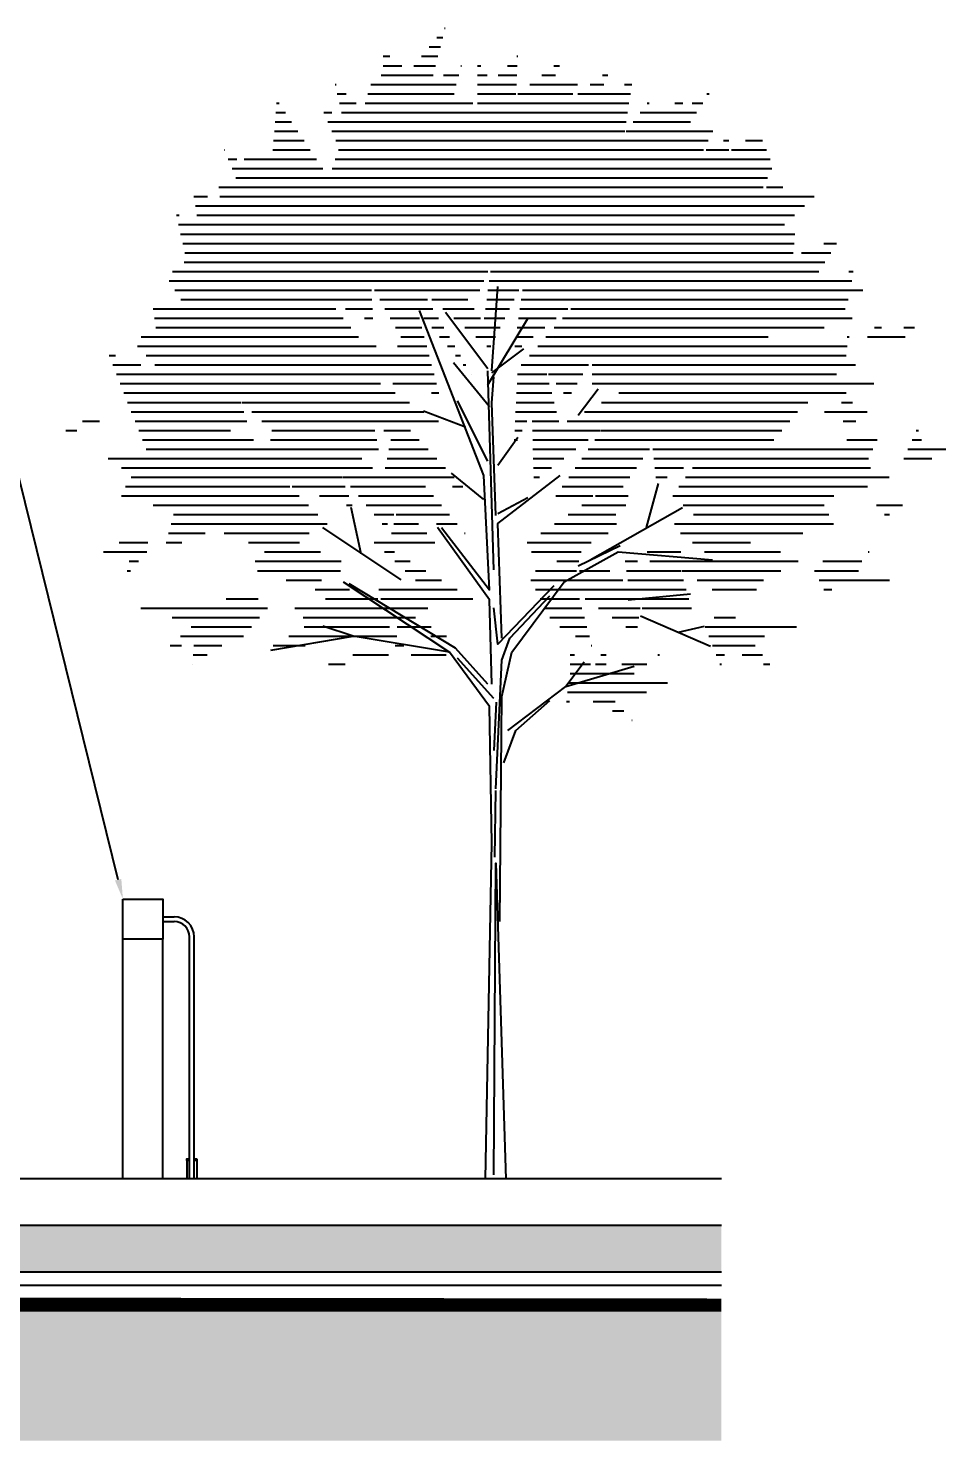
# Model space of a CAD drawing. Header units: metres. Extents: x 2304 to 3408, y 318 to 588.
# Drawn here: x 2814.47 to 2821.36, y 361.83 to 372.44 of the extents above; entities that cross this region are included whole.
import ezdxf
from ezdxf import colors
from ezdxf.entities.mleader import LeaderData, LeaderLine
from ezdxf.math import Vec2, Vec3

# ---------------------------------------------------------------- set-up
doc = ezdxf.new("R2010")
doc.units = ezdxf.units.M
doc.header["$LTSCALE"] = 5.5
doc.header["$MEASUREMENT"] = 0
for name, color, linetype in [('HACHURA', 251, 'Continuous'), ('Layout-int', 1, 'Continuous'), ('PENA 0.15', 7, 'Continuous'), ('PENA 01', 1, 'Continuous'), ('PENA 02', 2, 'Continuous'), ('PENA 06', 6, 'Continuous'), ('TXT ESPECIFICAÇÕES', 7, 'Continuous'), ('VEGETACAO', 84, 'Continuous')]:
    doc.layers.add(name, color=color, linetype=linetype)
doc.layers.add('PENA 05', color=5, linetype='Continuous', lineweight=25)
doc.styles.get("Standard").update_dxf_attribs({"font": 'arial.ttf'})

# ---------------------------------------------------------------- blocks, each defined once
blk = doc.blocks.new('Arv017')
for points in [[(-14, 5370.8), (26.4, 5934.3)], [(-349.2, 4324.2), (-27.6, 3908), (-67.6, 4672.8), (-496.9, 5773.4)], [(-40.8, 5384), (-322.4, 5759.8)], [(-40.8, 5276.7), (227.3, 5719.4)], [(-14, 5357.2), (200.4, 5518.5)], [(-27.6, 5129.1), (-268.8, 5424.4)], [(-0.8, 4042.5), (-40.8, 5370.8)], [(12.8, 4404.7), (-14, 5155.9), (-0.8, 5330.4)], [(562.9, 5075.4), (696.9, 5249.9)], [(-188.4, 4995), (-470.1, 5102.3)], [(-40.8, 4766.9), (-242, 5169.5)], [(26.4, 4740), (160.4, 4927.8)], [(-67.6, 4511.9), (-282.4, 4686.4)], [(53.2, 3586.2), (26.4, 4351), (442.1, 4672.8)], [(1019, 4324.2), (1099.4, 4619.2)], [(-885.7, 4149.7), (-952.9, 4458.3)], [(26.4, 4417.9), (227.3, 4525.5)], [(643.3, 4109.3), (1260.2, 4458.3)], [(-617.7, 3975.2), (-1140.6, 4324.2)], [(-14, 3277.6), (-27.6, 3841.1), (-376, 4324.2)], [(39.6, 1694.3), (53.2, 3197.2), (120, 3492.2), (468.9, 3962), (830.9, 4162.9), (1461.4, 4109.3)], [(562.9, 4069.3), (844.5, 4203.3)], [(-1006.5, 3962), (-295.6, 3492.2), (-939.3, 3599.4)], [(-40.8, 3277.6), (-255.6, 3519), (-966.1, 3948.4)], [(401.7, 3935.2), (26.4, 3545.8), (-0.8, 3787.5)], [(12.8, 2579.6), (53.2, 3438.5), (106.8, 3586.2), (374.9, 3868)], [(898.1, 3841.1), (1313.8, 3881.2)], [(978.6, 3733.9), (1447.8, 3532.6)], [(-1489.4, 3505.8), (-939.3, 3599.4), (-1140.6, 3666.6)], [(1233.4, 3626.2), (1407.8, 3666.6)], [(-54.4, -23.4), (-14, 2217.4), (-27.6, 3129.9), (-295.6, 3492.2)], [(-0.8, 3183.6), (-242, 3452.1)], [(602.9, 3425.3), (482.1, 3264), (938.2, 3398.1)], [(93.2, 2969.1), (482.1, 3264)], [(1.9, 2836.5), (18.3, 3158.3)], [(66.4, 2754.1), (146.8, 2969.1), (374.9, 3170.4)], [(7.4, 2122.6), (12.8, 2568)], [(-0.8, 3.4), (12.8, 2083.4), (80, -23.4)]]:
    blk.add_lwpolyline(points)
at = {"layer": 'Layout-int', "color": 0}
for points in [[(-328.7, 7657.7), (-324.4, 7657.7)], [(-379.8, 7595.2), (-340.6, 7595.2)], [(-738.1, 7470.3), (-694.4, 7470.3)], [(-481.9, 7470.3), (-373, 7470.3)], [(-430.8, 7532.8), (-356.8, 7532.8)], [(153.6, 7470.3), (160.1, 7470.3)], [(-738.1, 7407.9), (-613.4, 7407.9)], [(-533, 7407.9), (-389.2, 7407.9)], [(-219.8, 7407.9), (-215.9, 7407.9)], [(-108, 7407.9), (-87.6, 7407.9)], [(91.2, 7407.9), (156.9, 7407.9)], [(401, 7407.9), (437.7, 7407.9)], [(-1058.7, 7283), (-1053.2, 7283)], [(-820.9, 7283), (-251.5, 7283)], [(-751.6, 7345.5), (-405.4, 7345.5)], [(-336.5, 7345.5), (-233.7, 7345.5)], [(-108, 7345.5), (-43.9, 7345.5)], [(-108, 7283), (150.6, 7283)], [(28.8, 7345.5), (153.8, 7345.5)], [(241.4, 7283), (559.7, 7283)], [(321.2, 7345.5), (411.7, 7345.5)], [(643.5, 7283), (735.5, 7283)], [(726.7, 7345.5), (761.5, 7345.5)], [(872.5, 7283), (921.9, 7283)], [(-1044.9, 7220.6), (-986.1, 7220.6)], [(-840.1, 7220.6), (-265.5, 7220.6)], [(-108, 7220.6), (147.4, 7220.6)], [(161.6, 7220.6), (528.5, 7220.6)], [(560.4, 7220.6), (912.3, 7220.6)], [(1423.4, 7220.6), (1437.7, 7220.6)], [(-1455.6, 7095.7), (-1391.4, 7095.7)], [(-1450.9, 7158.2), (-1433, 7158.2)], [(-1134.4, 7095.7), (-1081.8, 7095.7)], [(-1031, 7158.2), (-918.9, 7158.2)], [(-1017.2, 7095.7), (893.1, 7095.7)], [(-859.2, 7158.2), (-140.7, 7158.2)], [(-108, 7158.2), (902.7, 7158.2)], [(977.5, 7095.7), (1354.6, 7095.7)], [(1024.3, 7158.2), (1036.4, 7158.2)], [(1209.6, 7158.2), (1261.7, 7158.2)], [(1323.6, 7158.2), (1396.1, 7158.2)], [(-1460.4, 7033.3), (-1349.9, 7033.3)], [(-1107.6, 7033.3), (883.5, 7033.3)], [(930.7, 7033.3), (1313.1, 7033.3)], [(-1470, 6908.4), (-1266.7, 6908.4)], [(-1465.2, 6970.8), (-1308.3, 6970.8)], [(-1080.9, 6970.8), (873.9, 6970.8)], [(-1054.1, 6908.4), (1431.8, 6908.4)], [(883.9, 6970.8), (1463, 6970.8)], [(1533.7, 6908.4), (1568.6, 6908.4)], [(1681.5, 6908.4), (1794.1, 6908.4)], [(-1797.5, 6846), (-1796.8, 6846)], [(-1474.8, 6846), (-1225.2, 6846)], [(-1038, 6846), (1400.6, 6846)], [(1417.9, 6846), (1568.6, 6846)], [(1587.8, 6846), (1819.9, 6846)], [(-1772.6, 6783.5), (-1716.5, 6783.5)], [(-1747.6, 6721.1), (-1142.1, 6721.1)], [(-1666.8, 6783.5), (-1183.6, 6783.5)], [(-1079.7, 6721.1), (1855.6, 6721.1)], [(-1058.9, 6783.5), (1845.6, 6783.5)], [(-1722.7, 6658.7), (1827.1, 6658.7)], [(-2003, 6533.8), (-1911.2, 6533.8)], [(-1835, 6596.2), (1798.7, 6596.2)], [(-1829.2, 6533.8), (2140, 6533.8)], [(1820.6, 6596.2), (1930.8, 6596.2)], [(-1992.5, 6471.3), (2074, 6471.3)], [(-2118, 6408.9), (-2101.3, 6408.9)], [(-2104.5, 6346.5), (1942, 6346.5)], [(-1982.1, 6408.9), (2008, 6408.9)], [(-2090.9, 6284), (2009.5, 6284)], [(-2077.3, 6221.6), (2004.6, 6221.6)], [(-2063.7, 6159.2), (1999.7, 6159.2)], [(2054.4, 6159.2), (2249.6, 6159.2)], [(2204.4, 6221.6), (2289.3, 6221.6)], [(-2067.7, 6096.7), (2209.8, 6096.7)], [(-2168.4, 5971.8), (-66.8, 5971.8)], [(-2145.5, 6034.3), (-40.1, 6034.3)], [(-30.4, 5971.8), (199.2, 5971.8)], [(-22.1, 6034.3), (2170.1, 6034.3)], [(200.1, 5971.8), (2390.3, 5971.8)], [(2371.2, 6034.3), (2399.3, 6034.3)], [(-2129.4, 5909.4), (-816.9, 5909.4)], [(-2090.4, 5847), (-813.5, 5847)], [(-797.3, 5909.4), (-93.6, 5909.4)], [(-761.9, 5847), (-442.6, 5847)], [(-414.7, 5847), (-173.6, 5847)], [(-47, 5847), (136.7, 5847)], [(-38.7, 5909.4), (168, 5909.4)], [(182.8, 5847), (2366.7, 5847)], [(191.5, 5909.4), (2463.2, 5909.4)], [(-2273.3, 5784.5), (-1055.4, 5784.5)], [(-989.1, 5784.5), (-810.2, 5784.5)], [(-726.5, 5784.5), (-406, 5784.5)], [(-341.2, 5784.5), (-130.8, 5784.5)], [(-55.4, 5784.5), (105.5, 5784.5)], [(174.2, 5784.5), (494.3, 5784.5)], [(513.7, 5784.5), (2346.8, 5784.5)], [(-2265, 5722.1), (-1004.9, 5722.1)], [(-2256.7, 5659.7), (-954.4, 5659.7)], [(-864.3, 5722.1), (-806.9, 5722.1)], [(-691.1, 5722.1), (-497, 5722.1)], [(-655.7, 5659.7), (-480.7, 5659.7)], [(-467.1, 5722.1), (-369.4, 5722.1)], [(-414.4, 5659.7), (-332.9, 5659.7)], [(-267.6, 5722.1), (-87.9, 5722.1)], [(-194, 5659.7), (43, 5659.7)], [(-63.7, 5722.1), (74.3, 5722.1)], [(156.9, 5659.7), (340.7, 5659.7)], [(165.6, 5722.1), (417.5, 5722.1)], [(403.6, 5659.7), (2206.1, 5659.7)], [(458.7, 5722.1), (2392.2, 5722.1)], [(2543.1, 5659.7), (2588, 5659.7)], [(2738.5, 5659.7), (2809.9, 5659.7)], [(-2354.3, 5597.2), (-903.8, 5597.2)], [(-620.3, 5597.2), (-464.3, 5597.2)], [(-361.7, 5597.2), (-296.3, 5597.2)], [(-120.4, 5597.2), (11.8, 5597.2)], [(148.3, 5597.2), (263.9, 5597.2)], [(348.5, 5597.2), (1832, 5597.2)], [(2358.8, 5597.2), (2373.2, 5597.2)], [(2496.2, 5597.2), (2747.5, 5597.2)], [(-2568.5, 5472.3), (-2524.8, 5472.3)], [(-2379.8, 5534.8), (-785, 5534.8)], [(-2321.3, 5472.3), (-431.6, 5472.3)], [(-643.4, 5534.8), (-448, 5534.8)], [(-309, 5534.8), (-259.7, 5534.8)], [(-256.3, 5472.3), (-223.2, 5472.3)], [(-46.8, 5534.8), (-19.4, 5534.8)], [(139.6, 5534.8), (187.1, 5534.8)], [(238.3, 5472.3), (2352.5, 5472.3)], [(293.4, 5534.8), (2359.3, 5534.8)], [(-2543.8, 5409.9), (-2356, 5409.9)], [(-2262.9, 5409.9), (-415.3, 5409.9)], [(-203.6, 5409.9), (-186.6, 5409.9)], [(183.3, 5409.9), (631.8, 5409.9)], [(656.5, 5409.9), (2414.9, 5409.9)], [(-2519.1, 5347.5), (-398.9, 5347.5)], [(-2494.3, 5285), (-755.7, 5285)], [(-673.2, 5285), (-382.6, 5285)], [(-151, 5347.5), (-150.1, 5347.5)], [(155.4, 5285), (370.3, 5285)], [(158.6, 5347.5), (354.1, 5347.5)], [(366.4, 5347.5), (594.4, 5347.5)], [(415.4, 5285), (557, 5285)], [(656.5, 5347.5), (2289.1, 5347.5)], [(656.5, 5285), (2538.4, 5285)], [(-2469.6, 5222.6), (-659.3, 5222.6)], [(-416.6, 5222.6), (-366.3, 5222.6)], [(152.2, 5222.6), (386.5, 5222.6)], [(464.4, 5222.6), (519.6, 5222.6)], [(834.4, 5222.6), (2352.3, 5222.6)], [(-2444.9, 5160.2), (-1687.8, 5160.2)], [(-2420.2, 5097.7), (-1668.6, 5097.7)], [(-1680.7, 5160.2), (-562.9, 5160.2)], [(-1614.5, 5097.7), (-466.4, 5097.7)], [(145.8, 5097.7), (252.2, 5097.7)], [(149, 5160.2), (402.7, 5160.2)], [(254.6, 5097.7), (418.9, 5097.7)], [(605.5, 5097.7), (2028.9, 5097.7)], [(719.9, 5160.2), (2095.8, 5160.2)], [(2208.2, 5097.7), (2492.3, 5097.7)], [(2322.2, 5160.2), (2394.3, 5160.2)], [(-2747, 5035.3), (-2632, 5035.3)], [(-2395.5, 5035.3), (-1649.4, 5035.3)], [(-1548.2, 5035.3), (-805.3, 5035.3)], [(-805.2, 5035.3), (-370, 5035.3)], [(142.6, 5035.3), (220.9, 5035.3)], [(256.3, 5035.3), (435.2, 5035.3)], [(491, 5035.3), (1975.8, 5035.3)], [(2333.3, 5035.3), (2418.4, 5035.3)], [(-2857.6, 4972.8), (-2784.3, 4972.8)], [(-2370.8, 4972.8), (-1758.2, 4972.8)], [(-2346.1, 4910.4), (-1605.1, 4910.4)], [(-1492, 4910.4), (-782, 4910.4)], [(-1482, 4972.8), (-793.7, 4972.8)], [(-735.1, 4972.8), (-555.7, 4972.8)], [(-688, 4910.4), (-497.5, 4910.4)], [(136.2, 4910.4), (158.4, 4910.4)], [(139.4, 4972.8), (189.7, 4972.8)], [(258.1, 4972.8), (712, 4972.8)], [(259.8, 4910.4), (630.4, 4910.4)], [(674.2, 4910.4), (1869.6, 4910.4)], [(717.5, 4972.8), (1922.7, 4972.8)], [(2357.2, 4910.4), (2560.8, 4910.4)], [(2792.6, 4910.4), (2854.9, 4910.4)], [(2819.9, 4972.8), (2836.2, 4972.8)], [(-2321.4, 4848), (-770.4, 4848)], [(-700.4, 4848), (-439.2, 4848)], [(261.6, 4848), (548.9, 4848)], [(630.9, 4848), (1040.4, 4848)], [(1061.7, 4848), (2531.5, 4848)], [(2765.2, 4848), (3018.2, 4848)], [(-2574.1, 4785.5), (-882.2, 4785.5)], [(-2485.8, 4723.1), (-810.8, 4723.1)], [(-725.4, 4723.1), (-322.7, 4723.1)], [(-712.9, 4785.5), (-381, 4785.5)], [(263.4, 4785.5), (467.3, 4785.5)], [(265.1, 4723.1), (385.7, 4723.1)], [(544.2, 4723.1), (951.9, 4723.1)], [(587.5, 4785.5), (996.2, 4785.5)], [(1068.3, 4785.5), (2502.2, 4785.5)], [(1074.9, 4723.1), (1267.2, 4723.1)], [(1326, 4723.1), (2514.6, 4723.1)], [(2737.8, 4785.5), (2924.5, 4785.5)], [(-2422.1, 4660.7), (-1015.5, 4660.7)], [(-1009.8, 4660.7), (-739.3, 4660.7)], [(-737.9, 4660.7), (-264.4, 4660.7)], [(266.9, 4660.7), (304.1, 4660.7)], [(500.9, 4660.7), (907.7, 4660.7)], [(1081.4, 4660.7), (1158.2, 4660.7)], [(1281, 4660.7), (2639.2, 4660.7)], [(-2485.5, 4535.8), (-1298.5, 4535.8)], [(-2459.7, 4598.2), (-1360.8, 4598.2)], [(-1346, 4598.2), (-992, 4598.2)], [(-1164.6, 4535.8), (-968.5, 4535.8)], [(-956.9, 4598.2), (-456.2, 4598.2)], [(-904.1, 4535.8), (-403, 4535.8)], [(-276.4, 4598.2), (-206.2, 4598.2)], [(414.2, 4535.8), (661.5, 4535.8)], [(457.5, 4598.2), (863.4, 4598.2)], [(679, 4535.8), (897.2, 4535.8)], [(1196.3, 4535.8), (2271.4, 4535.8)], [(1235.9, 4598.2), (2496.3, 4598.2)], [(-2274.6, 4473.3), (-1236.2, 4473.3)], [(-983.1, 4473.3), (-945, 4473.3)], [(-851.2, 4473.3), (-349.8, 4473.3)], [(587.8, 4473.3), (881.8, 4473.3)], [(1265, 4473.3), (2204.9, 4473.3)], [(2556.1, 4473.3), (2728, 4473.3)], [(-2155, 4348.5), (-1111.6, 4348.5)], [(-2138.5, 4410.9), (-1173.9, 4410.9)], [(-798.3, 4410.9), (-667, 4410.9)], [(-745.4, 4348.5), (-708.7, 4348.5)], [(-668.4, 4348.5), (-501.8, 4348.5)], [(-652.9, 4410.9), (-296.7, 4410.9)], [(-382.1, 4348.5), (-243.5, 4348.5)], [(405.4, 4348.5), (819.2, 4348.5)], [(496.6, 4410.9), (814.5, 4410.9)], [(1206.2, 4348.5), (2267.4, 4348.5)], [(1333.7, 4410.9), (2236.1, 4410.9)], [(2609.5, 4410.9), (2641.3, 4410.9)], [(-2171.4, 4286), (-1926.5, 4286)], [(-1801.1, 4286), (-1232.9, 4286)], [(-683.9, 4286), (-447.7, 4286)], [(-195.1, 4286), (-190.3, 4286)], [(314.3, 4286), (764.4, 4286)], [(1245.8, 4286), (2064.6, 4286)], [(-2605.9, 4161.2), (-2317.3, 4161.2)], [(-2501.8, 4223.6), (-2311.1, 4223.6)], [(-2187.9, 4223.6), (-2082.7, 4223.6)], [(-1638.6, 4223.6), (-1296.8, 4223.6)], [(-1531.6, 4161.2), (-1157.7, 4161.2)], [(-798.1, 4223.6), (-393.6, 4223.6)], [(-729.4, 4161.2), (-663.3, 4161.2)], [(223.1, 4223.6), (651.1, 4223.6)], [(251.4, 4161.2), (582.5, 4161.2)], [(1023.5, 4161.2), (1249.6, 4161.2)], [(1326.1, 4223.6), (1713.2, 4223.6)], [(1406.3, 4161.2), (1914.6, 4161.2)], [(2499, 4161.2), (2506.2, 4161.2)], [(-2433.7, 4098.7), (-2371.4, 4098.7)], [(-1594, 4098.7), (-1018.5, 4098.7)], [(-660.8, 4098.7), (-558.5, 4098.7)], [(421.3, 4098.7), (566.8, 4098.7)], [(878.1, 4098.7), (960.6, 4098.7)], [(1042.2, 4098.7), (2033.4, 4098.7)], [(2197.2, 4098.7), (2457.5, 4098.7)], [(-2447.6, 4036.3), (-2425.5, 4036.3)], [(-1577.4, 4036.3), (-1023.5, 4036.3)], [(-1385.5, 3973.8), (-1150, 3973.8)], [(-592.1, 4036.3), (-453.7, 4036.3)], [(-523.5, 3973.8), (-348.9, 3973.8)], [(248.2, 3973.8), (862.5, 3973.8)], [(278.9, 4036.3), (551.2, 4036.3)], [(571.6, 4036.3), (774.9, 4036.3)], [(886.4, 4036.3), (1248.4, 4036.3)], [(894.8, 3973.8), (1266.3, 3973.8)], [(1256.6, 4036.3), (1917.3, 4036.3)], [(1357.5, 3973.8), (1801.3, 3973.8)], [(2141.8, 4036.3), (2434.2, 4036.3)], [(2173, 3973.8), (2642.5, 3973.8)], [(-1193.7, 3911.4), (-962.6, 3911.4)], [(-767.3, 3911.4), (-244.1, 3911.4)], [(279.4, 3911.4), (1284.2, 3911.4)], [(1458.4, 3911.4), (1753.3, 3911.4)], [(2204.2, 3911.4), (2257, 3911.4)], [(-2357.8, 3786.5), (-1511, 3786.5)], [(-1787.6, 3849), (-1572.3, 3849)], [(-1327.7, 3786.5), (-440.9, 3786.5)], [(-1123.5, 3849), (-775.2, 3849)], [(-753.4, 3849), (-139.3, 3849)], [(310.7, 3849), (571.5, 3849)], [(341.9, 3786.5), (588.3, 3786.5)], [(609.6, 3849), (1302.1, 3849)], [(700.1, 3786.5), (978.4, 3786.5)], [(991.4, 3786.5), (1320, 3786.5)], [(-2147.1, 3724.1), (-1564.5, 3724.1)], [(-1273, 3724.1), (-522, 3724.1)], [(373.1, 3724.1), (605.1, 3724.1)], [(790.7, 3724.1), (968.8, 3724.1)], [(1470.9, 3724.1), (1615, 3724.1)], [(-2090.9, 3599.2), (-1717.8, 3599.2)], [(-2020.1, 3661.7), (-1618.1, 3661.7)], [(-1717.4, 3599.2), (-1671.6, 3599.2)], [(-1369.5, 3599.2), (-648.4, 3599.2)], [(-1265.5, 3661.7), (-696.9, 3661.7)], [(-644.5, 3661.7), (-419.2, 3661.7)], [(-420.3, 3599.2), (-316.4, 3599.2)], [(441.5, 3661.7), (621.8, 3661.7)], [(545.5, 3599.2), (638.6, 3599.2)], [(881.2, 3661.7), (959.2, 3661.7)], [(1412, 3661.7), (2021.2, 3661.7)], [(1436.4, 3599.2), (1807.4, 3599.2)], [(-2161.6, 3536.8), (-2086.3, 3536.8)], [(-2002.1, 3536.8), (-1816, 3536.8)], [(-1473.5, 3536.8), (-1258.8, 3536.8)], [(-659.3, 3536.8), (-599.9, 3536.8)], [(649.5, 3536.8), (655.4, 3536.8)], [(1460.8, 3536.8), (1744.4, 3536.8)], [(-2012.7, 3411.9), (-2012.4, 3411.9)], [(-2007.4, 3474.3), (-1914.2, 3474.3)], [(-1104.5, 3411.9), (-991.8, 3411.9)], [(-941.1, 3474.3), (-702.3, 3474.3)], [(-551.5, 3474.3), (-318.4, 3474.3)], [(509.3, 3474.3), (539.7, 3474.3)], [(509.3, 3411.9), (646.5, 3411.9)], [(678.4, 3411.9), (750.5, 3411.9)], [(715.7, 3474.3), (750.5, 3474.3)], [(854.5, 3411.9), (1021.2, 3411.9)], [(1094.9, 3474.3), (1106.3, 3474.3)], [(1485.2, 3474.3), (1540.5, 3474.3)], [(1509.6, 3411.9), (1519.6, 3411.9)], [(1658.1, 3474.3), (1793.5, 3474.3)], [(1801.7, 3411.9), (1842.6, 3411.9)], [(509.3, 3349.5), (936.2, 3349.5)], [(493.1, 3224.6), (1020.3, 3224.6)], [(501.5, 3287), (1160.7, 3287)], [(484.7, 3162.2), (504.9, 3162.2)], [(663, 3162.2), (811.5, 3162.2)], [(792.5, 3099.7), (867.6, 3099.7)], [(922.1, 3037.3), (923.7, 3037.3)]]:
    blk.add_lwpolyline(points, dxfattribs=at)

msp = doc.modelspace()

# ---------------------------------------------------------------- hatches: boundary and pattern name
at = {"layer": 'HACHURA', "true_color": 0x5cb800}
h = msp.add_hatch(dxfattribs=at)
h.set_pattern_fill('CROSS', color=72, scale=0.2, angle=180, style=0, double=1)
h.set_pattern_definition([(180, (2814.006145, 391.39769), (-0.05, -0.05), [0.025, -0.075]), (270, (2813.993645, 391.41019), (0.05, -0.05), [0.025, -0.075])])
h.paths.add_polyline_path([(2790.663, 363.463), (2775.92, 363.463), (2775.92, 363.45), (2775.922, 363.417), (2775.902, 363.408), (2775.902, 363.386), (2775.886, 363.35), (2775.87, 363.338), (2775.844, 363.328), (2775.817, 363.32), (2775.781, 363.318), (2775.754, 363.32), (2775.735, 363.316), (2775.676, 363.317), (2775.644, 363.333), (2775.629, 363.35), (2775.62, 363.364), (2775.58, 363.367), (2775.586, 363.362), (2775.594, 363.356), (2775.607, 363.333), (2775.614, 363.316), (2775.621, 363.303), (2775.627, 363.293), (2775.627, 363.284), (2775.614, 363.285), (2775.597, 363.287), (2775.582, 363.292), (2775.568, 363.284), (2775.562, 363.288), (2775.553, 363.29), (2775.541, 363.292), (2775.519, 363.303), (2775.519, 363.304), (2775.511, 363.308), (2775.5, 363.312), (2775.479, 363.318), (2775.466, 363.323), (2775.441, 363.334), (2775.429, 363.352), (2775.408, 363.371), (2775.389, 363.372), (2775.38, 363.372), (2775.371, 363.37), (2775.351, 363.364), (2775.335, 363.362), (2775.319, 363.361), (2775.3, 363.362), (2775.273, 363.362), (2775.269, 363.38), (2775.26, 363.405), (2775.256, 363.43), (2775.256, 363.456), (2775.284, 363.471), (2775.258, 363.499), (2775.249, 363.513), (2774.789, 363.513), (2774.789, 363.512), (2774.78, 363.493), (2774.77, 363.487), (2774.741, 363.471), (2774.708, 363.453), (2774.694, 363.448), (2774.686, 363.444), (2774.692, 363.443), (2774.701, 363.442), (2774.714, 363.443), (2774.727, 363.441), (2774.734, 363.441), (2774.742, 363.441), (2774.755, 363.444), (2774.776, 363.449), (2774.804, 363.449), (2774.818, 363.45), (2774.84, 363.443), (2774.855, 363.442), (2774.876, 363.425), (2774.885, 363.403), (2774.879, 363.38), (2774.872, 363.368), (2774.866, 363.358), (2774.846, 363.358), (2774.82, 363.355), (2774.804, 363.36), (2774.792, 363.364), (2774.772, 363.364), (2774.767, 363.363), (2774.756, 363.361), (2774.743, 363.361), (2774.728, 363.357), (2774.719, 363.355), (2774.702, 363.352), (2774.685, 363.349), (2774.685, 363.349), (2774.685, 363.346), (2774.663, 363.345), (2774.634, 363.344), (2774.586, 363.345), (2774.544, 363.349), (2774.526, 363.352), (2774.51, 363.356), (2774.475, 363.358), (2774.435, 363.356), (2774.405, 363.358), (2774.387, 363.362), (2774.334, 363.354), (2774.283, 363.352), (2774.255, 363.36), (2774.256, 363.362), (2774.241, 363.362), (2774.24, 363.353), (2774.236, 363.351), (2774.233, 363.351), (2774.23, 363.354), (2774.214, 363.358), (2774.212, 363.349), (2774.201, 363.348), (2774.199, 363.364), (2774.194, 363.373), (2774.193, 363.383), (2774.19, 363.391), (2774.185, 363.414), (2774.179, 363.444), (2774.156, 363.463), (2772.352, 363.463), (2772.352, 363.163), (2790.663, 363.163)])
h.paths.add_polyline_path([(2775.088, 363.228), (2775.072, 363.22), (2775.056, 363.217), (2775.018, 363.216), (2775.01, 363.219), (2774.973, 363.216), (2774.926, 363.213), (2774.887, 363.212), (2774.805, 363.212), (2774.799, 363.219), (2774.784, 363.225), (2774.77, 363.215), (2774.741, 363.216), (2774.728, 363.213), (2774.709, 363.212), (2774.695, 363.217), (2774.651, 363.225), (2774.628, 363.22), (2774.59, 363.217), (2774.553, 363.21), (2774.504, 363.21), (2774.477, 363.215), (2774.437, 363.218), (2774.444, 363.24), (2774.343, 363.237), (2774.344, 363.237), (2774.301, 363.305), (2774.309, 363.305), (2774.312, 363.306), (2774.315, 363.309), (2774.343, 363.309), (2774.363, 363.309), (2774.376, 363.31), (2774.387, 363.31), (2774.414, 363.313), (2774.424, 363.314), (2774.437, 363.318), (2774.461, 363.321), (2774.473, 363.321), (2774.491, 363.321), (2774.504, 363.318), (2774.519, 363.307), (2774.524, 363.311), (2774.526, 363.317), (2774.53, 363.32), (2774.54, 363.327), (2774.57, 363.333), (2774.588, 363.331), (2774.599, 363.331), (2774.631, 363.327), (2774.652, 363.326), (2774.679, 363.326), (2774.705, 363.325), (2774.707, 363.325), (2774.709, 363.325), (2774.752, 363.298), (2774.77, 363.296), (2774.824, 363.297), (2774.85, 363.295), (2774.874, 363.298), (2774.916, 363.301), (2774.972, 363.306), (2774.999, 363.285), (2775.021, 363.273), (2775.038, 363.251), (2775.072, 363.235)], flags=16)
h.paths.add_polyline_path([(2774.757, 363.254), (2774.746, 363.254), (2774.632, 363.251), (2774.602, 363.251), (2774.599, 363.247), (2774.594, 363.241), (2774.584, 363.242), (2774.589, 363.245), (2774.571, 363.246), (2774.569, 363.248), (2774.563, 363.25), (2774.474, 363.247), (2774.349, 363.241), (2774.348, 363.244), (2774.427, 363.246), (2774.469, 363.249), (2774.483, 363.253), (2774.499, 363.257), (2774.515, 363.261), (2774.536, 363.261), (2774.556, 363.259), (2774.569, 363.248), (2774.577, 363.246), (2774.589, 363.245), (2774.594, 363.249), (2774.596, 363.25), (2774.596, 363.255), (2774.599, 363.255), (2774.612, 363.266), (2774.622, 363.268), (2774.636, 363.271), (2774.647, 363.271), (2774.674, 363.269), (2774.683, 363.266), (2774.694, 363.265), (2774.703, 363.263), (2774.717, 363.263), (2774.729, 363.261), (2774.734, 363.261), (2774.761, 363.26), (2774.8, 363.262), (2774.81, 363.255), (2774.815, 363.255), (2774.815, 363.26), (2774.808, 363.264), (2774.819, 363.255)], flags=0)
h.paths.add_polyline_path([(2807.648, 363.453), (2804.803, 363.453), (2803.213, 363.453), (2791.683, 363.463), (2791.683, 363.163), (2807.648, 363.103)])
h.paths.add_polyline_path([(2819.679, 363.453), (2809.168, 363.453), (2809.168, 363.103), (2819.679, 363.103)])
at = {"layer": 'PENA 01', "ltscale": 1.5}
h = msp.add_hatch(dxfattribs=at)
h.set_pattern_fill('EARTH', color=256, scale=0.75, angle=45, style=0, double=1)
h.set_pattern_definition([(45, (2772.3524, 361.8347), (3e-17, 0.26516504), [0.1875, -0.1875]), (45, (2772.30268, 361.88442), (3e-17, 0.26516504), [0.1875, -0.1875]), (45, (2772.25296, 361.93414), (3e-17, 0.26516504), [0.1875, -0.1875]), (135, (2772.25296, 361.96728), (-0.26516504, 6e-17), [0.1875, -0.1875]), (135, (2772.30268, 362.017), (-0.26516504, 6e-17), [0.1875, -0.1875]), (135, (2772.3524, 362.06672), (-0.26516504, 6e-17), [0.1875, -0.1875])])
h.paths.add_polyline_path([(2819.679, 362.853), (2772.352, 362.913), (2772.352, 361.835), (2819.679, 361.835)])

# ---------------------------------------------------------------- linework, layer by layer
at = {"layer": 'PENA 0.15'}
for p, q in [((2815.483, 365.77), (2815.568, 365.77)), ((2815.483, 365.735), (2815.568, 365.735)), ((2815.183, 363.803), (2815.183, 365.603)), ((2815.483, 363.803), (2815.483, 365.603)), ((2815.683, 363.803), (2815.683, 365.62)), ((2815.718, 363.803), (2815.718, 365.62))]:
    msp.add_line(p, q, dxfattribs=at)
for radius in [0.15, 0.115]:
    msp.add_arc((2815.568, 365.62), radius, 0, 90, dxfattribs=at)
at = {"layer": 'PENA 01'}
for p, q in [((2815.662, 363.939), (2815.662, 363.803)), ((2815.738, 363.939), (2815.738, 363.803))]:
    msp.add_line(p, q, dxfattribs=at)
for points in [[(2815.683, 363.939), (2815.662, 363.939), (2815.662, 363.952), (2815.683, 363.952)], [(2815.718, 363.952), (2815.738, 363.952)], [(2815.738, 363.939), (2815.718, 363.939)], [(2815.738, 363.952), (2815.738, 363.939)]]:
    msp.add_lwpolyline(points, dxfattribs=at)
at = {"layer": 'PENA 02'}
msp.add_lwpolyline([(2815.183, 365.903), (2815.483, 365.903), (2815.483, 365.603), (2815.183, 365.603)], close=True, dxfattribs=at)
at = {"layer": 'PENA 02', "ltscale": 1.5, "const_width": 0.1}
msp.add_lwpolyline([(2803.115, 362.87), (2807.757, 362.853), (2819.679, 362.853), (2772.352, 362.913)], dxfattribs=at)
at = {"layer": 'PENA 05', "ltscale": 1.5}
msp.add_lwpolyline([(2819.679, 363.803), (2810.053, 363.803), (2809.733, 363.853), (2807.723, 363.853)], dxfattribs=at)
at = {"layer": 'PENA 06', "ltscale": 1.5}
msp.add_line((2809.068, 363.103), (2819.679, 363.103), dxfattribs=at)
msp.add_lwpolyline([(2807.748, 363.003), (2819.679, 363.003)], dxfattribs=at)
at = {"layer": 'VEGETACAO', "color": 72, "ltscale": 1.5}
msp.add_line((2809.168, 363.453), (2819.679, 363.453), dxfattribs=at)

# ---------------------------------------------------------------- block references
at = {"layer": 'VEGETACAO', "color": 71, "true_color": 0xb3ff66, "xscale": 0.001125, "yscale": 0.001125, "zscale": 0.001125}
msp.add_blockref('Arv017', (2817.969, 363.829), dxfattribs=at)

# ---------------------------------------------------------------- leaders
at = {"layer": 'TXT ESPECIFICAÇÕES', "ltscale": 0.05}
ml = msp.add_multileader_mtext('Standard', dxfattribs=at)
ml.set_content('EQUIPAMENTOS\\PEXISTENTES', color=256)
ml.set_leader_properties()
ml.build(insert=Vec2(0, 0))
ml.multileader.update_dxf_attribs({"dogleg_length": 0.36, "arrow_head_size": 0.15})
ctx = ml.context
ctx.base_point, ctx.char_height, ctx.arrow_head_size, ctx.landing_gap_size, ctx.plane_origin = Vec3(2810.854, 369.869), 0.16, 0.15, 0.09, Vec3(2813.985, 363.237)
ctx.text_align_type = 2
notes = []
notes.append((ctx, [(1, (1, 1, 0), (2814.204, 369.869), (-1, 0), 1.399, [(0, [(2815.183, 365.903)], 0, [])])]))
ctx.mtext.insert, ctx.mtext.alignment, ctx.mtext.flow_direction = Vec3(2812.715, 369.951), 3, 5
for ctx, leaders in notes:
    for number, flags, end, landing, length, lines in leaders:
        leader = LeaderData()
        leader.index, (leader.has_last_leader_line, leader.has_dogleg_vector, leader.attachment_direction) = number, flags
        leader.last_leader_point, leader.dogleg_vector, leader.dogleg_length = Vec3(end), Vec3(landing), length
        for number, points, colour, breaks in lines:
            line = LeaderLine()
            line.index, line.vertices, line.color, line.breaks = number, Vec3.list(points), colors.encode_raw_color(colour), breaks
            leader.lines.append(line)
        ctx.leaders.append(leader)

doc.saveas('drawing.dxf')
